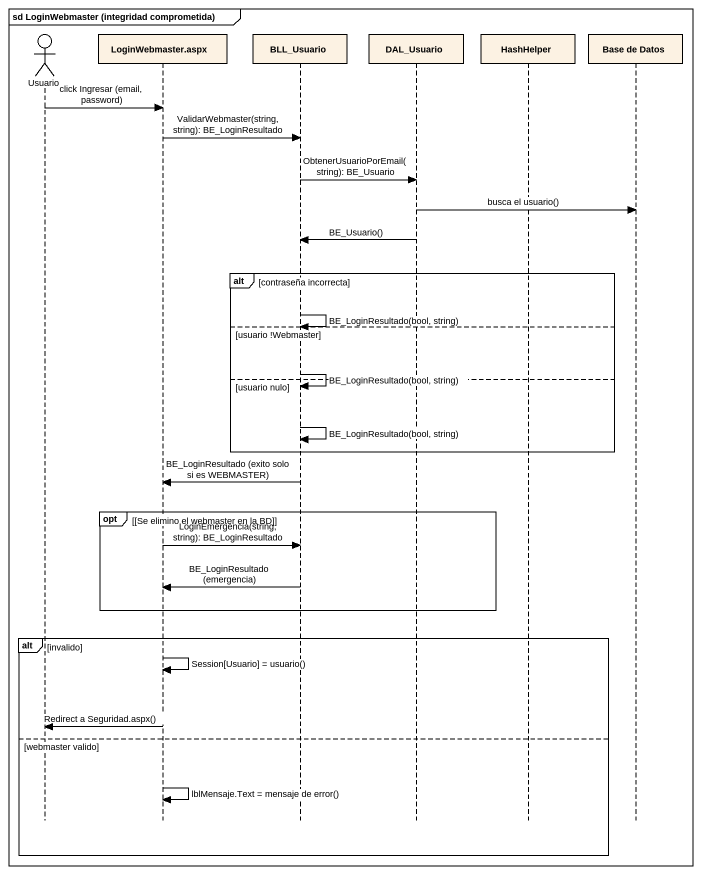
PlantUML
@startuml
mainframe sd LoginWebmaster (integridad comprometida)
hide footbox
actor Usuario
participant "LoginWebmaster.aspx" as LoginWebmaster_aspx
participant BLL_Usuario
participant DAL_Usuario
participant HashHelper
participant "Base de Datos" as Base_de_Datos

Usuario -> LoginWebmaster_aspx : click Ingresar (email, password)
LoginWebmaster_aspx -> BLL_Usuario : ValidarWebmaster(string, string): BE_LoginResultado
BLL_Usuario -> DAL_Usuario : ObtenerUsuarioPorEmail(string): BE_Usuario
DAL_Usuario -> Base_de_Datos : busca el usuario()
DAL_Usuario -> BLL_Usuario : BE_Usuario()
alt contraseña incorrecta
  BLL_Usuario -> BLL_Usuario : BE_LoginResultado(bool, string)
else usuario !Webmaster
  BLL_Usuario -> BLL_Usuario : BE_LoginResultado(bool, string)
else usuario nulo
  BLL_Usuario -> BLL_Usuario : BE_LoginResultado(bool, string)
end
BLL_Usuario -> LoginWebmaster_aspx : BE_LoginResultado (exito solo si es WEBMASTER)
opt [Se elimino el webmaster en la BD]
  LoginWebmaster_aspx -> BLL_Usuario : LoginEmergencia(string, string): BE_LoginResultado
  BLL_Usuario -> LoginWebmaster_aspx : BE_LoginResultado (emergencia)
end
alt invalido
  LoginWebmaster_aspx -> LoginWebmaster_aspx : Session[Usuario] = usuario()
  LoginWebmaster_aspx -> Usuario : Redirect a Seguridad.aspx()
else webmaster valido
  LoginWebmaster_aspx -> LoginWebmaster_aspx : lblMensaje.Text = mensaje de error()
end
@enduml
